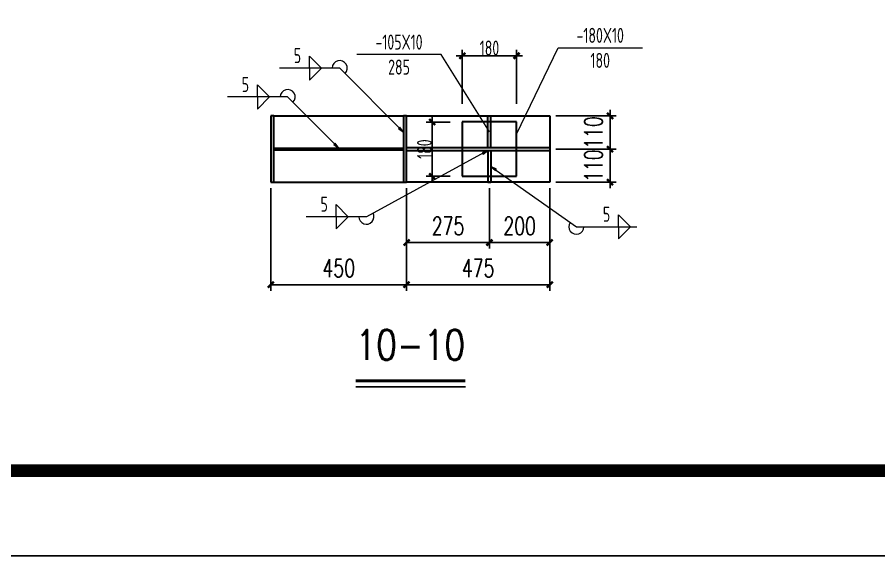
# Model space of a CAD drawing. Extents: x -33967 to 1773478, y -1022458 to -784650.
# Drawn here: x 1690960 to 1705251, y -1022458 to -1013521 of the extents above; entities that cross this region are included whole.
import ezdxf
from ezdxf.enums import TextEntityAlignment as Align

# ---------------------------------------------------------------- set-up
doc = ezdxf.new("R2010")
doc.units = 0
doc.header["$LTSCALE"] = 1000
doc.header["$MEASUREMENT"] = 0
doc.linetypes.add('线型4', pattern=[250, 150, -100])
for name, color, linetype, lineweight in [('1002', 2, 'Continuous', 35), ('尺寸标注', 9, 'Continuous', 18), ('焊缝标注', 9, 'Continuous', 18), ('钢板标注', 9, 'Continuous', 18)]:
    doc.layers.add(name, color=color, linetype=linetype, lineweight=lineweight)
for name, color, linetype in [('ADIM', 3, 'Continuous'), ('GL', 150, 'Continuous'), ('PUB_TEXT', 7, 'Continuous'), ('PUB_TITLE', 4, 'Continuous')]:
    doc.layers.add(name, color=color, linetype=linetype)
doc.styles.add('_TCH_DIM_T3', font='SIMPLEX', dxfattribs={"width": 0.705882, "bigfont": 'GBCBIG'})
doc.styles.add('FromPkpm', font='Pkpmeng', dxfattribs={"width": 0.7, "bigfont": 'Pkpmchn'})
doc.styles.add('PkpmHz', font='Pkpmeng', dxfattribs={"width": 0.7, "bigfont": 'hztxt'})
doc.styles.add('SIM-TSSC', font='simplex.shx', dxfattribs={"width": 0.8, "bigfont": 'tssdchn.shx'})
doc.dimstyles.new('Pkpm_1.00', dxfattribs={"dimtxt": 2.5, "dimasz": 100, "dimexe": 250, "dimexo": 0.0625, "dimgap": 2, "dimtad": 1, "dimdec": 0, "dimrnd": 5, "dimzin": 0, "dimdsep": 46, "dimtxsty": 'PkpmHz', "dimblk1": 'ARCHTICK', "dimblk2": 'ARCHTICK', "dimsah": 1, "dimcen": 0.09, "dimadec": 0, "dimazin": 0, "dimtfac": 1, "dimtdec": 0, "dimtmove": 2, "dimatfit": 1, "dimfxl": 1, "dimtolj": 1, "dimtzin": 0, "dimarcsym": 0})
doc.dimstyles.new('TCH_100_5', dxfattribs={"dimtxt": 297.5, "dimasz": 100, "dimexe": 100, "dimexo": 100, "dimgap": 126.25, "dimtad": 1, "dimdec": 0, "dimlfac": 0.2, "dimzin": 0, "dimdsep": 46, "dimtxsty": '_TCH_DIM_T3', "dimblk": 'ARCHTICK', "dimcen": 0.09, "dimclrd": 126, "dimclre": 126, "dimclrt": 7, "dimazin": 2, "dimtfac": 1, "dimtdec": 0, "dimtix": 1, "dimtmove": 2, "dimatfit": 3, "dimfxl": 1, "dimtolj": 1, "dimtzin": 0, "dimarcsym": 0})

# ---------------------------------------------------------------- blocks, each defined once
blk = doc.blocks.new('_ArchTick')
at = {"color": 0, "linetype": 'ByBlock', "const_width": 0.4}
blk.add_lwpolyline([(-0.5, -0.5), (0.5, 0.5)], dxfattribs=at)
blk = doc.blocks.new('*D518')
at = {"layer": 'Defpoints', "color": 0, "linetype": 'Continuous', "transparency": 16777216}
for p in [(1699243, -1014160), (1698343, -1015160), (1699243, -1015160)]:
    blk.add_point(p, dxfattribs=at)
at = {"layer": '尺寸标注', "color": 0, "linetype": 'Continuous', "lineweight": -2, "transparency": 16777216}
for p, q in [((1698343, -1014960), (1698343, -1014060)), ((1699243, -1014960), (1699243, -1014060)), ((1698243, -1014160), (1699343, -1014160))]:
    blk.add_line(p, q, dxfattribs=at)
at = {"layer": '尺寸标注', "color": 0, "linetype": 'Continuous', "lineweight": -2, "transparency": 16777216, "xscale": 100, "yscale": 100, "zscale": 100, "rotation": 180}
blk.add_blockref('_ArchTick', (1698343, -1014160), dxfattribs=at)
at = {"layer": '尺寸标注', "color": 0, "linetype": 'Continuous', "lineweight": -2, "transparency": 16777216, "xscale": 100, "yscale": 100, "zscale": 100}
blk.add_blockref('_ArchTick', (1699243, -1014160), dxfattribs=at)
at = {"layer": '尺寸标注', "color": 0, "linetype": 'Continuous', "lineweight": 18, "transparency": 16777216, "insert": (1698793, -1014033), "char_height": 250, "attachment_point": 5, "style": 'PkpmHz'}
blk.add_mtext('\\A1;180', dxfattribs=at)
blk = doc.blocks.new('*D519')
at = {"layer": 'Defpoints', "color": 0, "transparency": 16777216}
for p in [(1697418, -1016260), (1698793, -1016260), (1698793, -1017260)]:
    blk.add_point(p, dxfattribs=at)
at = {"layer": 'GL', "color": 126, "lineweight": -2, "transparency": 16777216}
for p, q in [((1697418, -1016360), (1697418, -1017360)), ((1698793, -1016360), (1698793, -1017360)), ((1697418, -1017260), (1698793, -1017260))]:
    blk.add_line(p, q, dxfattribs=at)
at = {"layer": 'GL', "color": 126, "lineweight": -2, "transparency": 16777216, "xscale": 100, "yscale": 100, "zscale": 100, "rotation": 180}
blk.add_blockref('_ArchTick', (1697418, -1017260), dxfattribs=at)
at = {"layer": 'GL', "color": 126, "lineweight": -2, "transparency": 16777216, "xscale": 100, "yscale": 100, "zscale": 100}
blk.add_blockref('_ArchTick', (1698793, -1017260), dxfattribs=at)
at = {"layer": 'GL', "color": 7, "transparency": 16777216, "insert": (1698106, -1016985), "char_height": 297.5, "attachment_point": 5, "style": '_TCH_DIM_T3'}
blk.add_mtext('\\A1;275', dxfattribs=at)
blk = doc.blocks.new('*D520')
at = {"layer": 'Defpoints', "color": 0, "transparency": 16777216}
for p in [(1698793, -1016260), (1699793, -1016260), (1699793, -1017260)]:
    blk.add_point(p, dxfattribs=at)
at = {"layer": 'GL', "color": 126, "lineweight": -2, "transparency": 16777216}
for p, q in [((1698793, -1016360), (1698793, -1017360)), ((1699793, -1016360), (1699793, -1017360)), ((1698793, -1017260), (1699793, -1017260))]:
    blk.add_line(p, q, dxfattribs=at)
at = {"layer": 'GL', "color": 126, "lineweight": -2, "transparency": 16777216, "xscale": 100, "yscale": 100, "zscale": 100, "rotation": 180}
blk.add_blockref('_ArchTick', (1698793, -1017260), dxfattribs=at)
at = {"layer": 'GL', "color": 126, "lineweight": -2, "transparency": 16777216, "xscale": 100, "yscale": 100, "zscale": 100}
blk.add_blockref('_ArchTick', (1699793, -1017260), dxfattribs=at)
at = {"layer": 'GL', "color": 7, "transparency": 16777216, "insert": (1699293, -1016985), "char_height": 297.5, "attachment_point": 5, "style": '_TCH_DIM_T3'}
blk.add_mtext('\\A1;200', dxfattribs=at)
blk = doc.blocks.new('*D521')
at = {"layer": 'Defpoints', "color": 0, "transparency": 16777216}
for p in [(1695168, -1016260), (1697418, -1016260), (1697418, -1017960)]:
    blk.add_point(p, dxfattribs=at)
at = {"layer": 'GL', "color": 126, "lineweight": -2, "transparency": 16777216}
for p, q in [((1695168, -1016360), (1695168, -1018060)), ((1697418, -1016360), (1697418, -1018060)), ((1695168, -1017960), (1697418, -1017960))]:
    blk.add_line(p, q, dxfattribs=at)
at = {"layer": 'GL', "color": 126, "lineweight": -2, "transparency": 16777216, "xscale": 100, "yscale": 100, "zscale": 100, "rotation": 180}
blk.add_blockref('_ArchTick', (1695168, -1017960), dxfattribs=at)
at = {"layer": 'GL', "color": 126, "lineweight": -2, "transparency": 16777216, "xscale": 100, "yscale": 100, "zscale": 100}
blk.add_blockref('_ArchTick', (1697418, -1017960), dxfattribs=at)
at = {"layer": 'GL', "color": 7, "transparency": 16777216, "insert": (1696293, -1017685), "char_height": 297.5, "attachment_point": 5, "style": '_TCH_DIM_T3'}
blk.add_mtext('\\A1;450', dxfattribs=at)
blk = doc.blocks.new('*D522')
at = {"layer": 'Defpoints', "color": 0, "transparency": 16777216}
for p in [(1697418, -1016260), (1699793, -1016260), (1699793, -1017960)]:
    blk.add_point(p, dxfattribs=at)
at = {"layer": 'GL', "color": 126, "lineweight": -2, "transparency": 16777216}
for p, q in [((1697418, -1016360), (1697418, -1018060)), ((1699793, -1016360), (1699793, -1018060)), ((1697418, -1017960), (1699793, -1017960))]:
    blk.add_line(p, q, dxfattribs=at)
at = {"layer": 'GL', "color": 126, "lineweight": -2, "transparency": 16777216, "xscale": 100, "yscale": 100, "zscale": 100, "rotation": 180}
blk.add_blockref('_ArchTick', (1697418, -1017960), dxfattribs=at)
at = {"layer": 'GL', "color": 126, "lineweight": -2, "transparency": 16777216, "xscale": 100, "yscale": 100, "zscale": 100}
blk.add_blockref('_ArchTick', (1699793, -1017960), dxfattribs=at)
at = {"layer": 'GL', "color": 7, "transparency": 16777216, "insert": (1698606, -1017685), "char_height": 297.5, "attachment_point": 5, "style": '_TCH_DIM_T3'}
blk.add_mtext('\\A1;475', dxfattribs=at)
blk = doc.blocks.new('*D523')
at = {"layer": 'Defpoints', "color": 0, "linetype": 'Continuous', "transparency": 16777216}
for p in [(1697843, -1015260), (1698343, -1015260), (1698343, -1016160)]:
    blk.add_point(p, dxfattribs=at)
at = {"layer": '尺寸标注', "color": 0, "linetype": 'Continuous', "lineweight": -2, "transparency": 16777216}
for p, q in [((1697843, -1016260), (1697843, -1015160)), ((1698143, -1015260), (1697743, -1015260)), ((1698143, -1016160), (1697743, -1016160))]:
    blk.add_line(p, q, dxfattribs=at)
at = {"layer": '尺寸标注', "color": 0, "linetype": 'Continuous', "lineweight": -2, "transparency": 16777216, "xscale": 100, "yscale": 100, "zscale": 100}
for p, rotation in [((1697843, -1015260), 90), ((1697843, -1016160), 270)]:
    blk.add_blockref('_ArchTick', p, dxfattribs=dict(at, rotation=rotation))
at = {"layer": '尺寸标注', "color": 0, "linetype": 'Continuous', "lineweight": 18, "transparency": 16777216, "insert": (1697716, -1015710), "char_height": 250, "attachment_point": 5, "rotation": 90, "style": 'PkpmHz'}
blk.add_mtext('\\A1;180', dxfattribs=at)
blk = doc.blocks.new('*D524')
at = {"layer": 'Defpoints', "color": 0, "transparency": 16777216}
for p in [(1699793, -1015710), (1700793, -1015710), (1699793, -1016260)]:
    blk.add_point(p, dxfattribs=at)
at = {"layer": 'GL', "color": 126, "lineweight": -2, "transparency": 16777216}
for p, q in [((1700793, -1015710), (1700793, -1015610)), ((1699893, -1015710), (1700893, -1015710)), ((1700793, -1016260), (1700793, -1015710)), ((1699893, -1016260), (1700893, -1016260)), ((1700793, -1016260), (1700793, -1016360))]:
    blk.add_line(p, q, dxfattribs=at)
at = {"layer": 'GL', "color": 126, "lineweight": -2, "transparency": 16777216, "xscale": 100, "yscale": 100, "zscale": 100}
for p, rotation in [((1700793, -1015710), 270), ((1700793, -1016260), 90)]:
    blk.add_blockref('_ArchTick', p, dxfattribs=dict(at, rotation=rotation))
at = {"layer": 'GL', "color": 7, "transparency": 16777216, "insert": (1700518, -1015985), "char_height": 297.5, "attachment_point": 5, "rotation": 90, "style": '_TCH_DIM_T3'}
blk.add_mtext('\\A1;110', dxfattribs=at)
blk = doc.blocks.new('*D525')
at = {"layer": 'Defpoints', "color": 0, "transparency": 16777216}
for p in [(1699793, -1015160), (1700793, -1015160), (1699793, -1015710)]:
    blk.add_point(p, dxfattribs=at)
at = {"layer": 'GL', "color": 126, "lineweight": -2, "transparency": 16777216}
for p, q in [((1700793, -1015160), (1700793, -1015060)), ((1699893, -1015160), (1700893, -1015160)), ((1700793, -1015710), (1700793, -1015160)), ((1699893, -1015710), (1700893, -1015710)), ((1700793, -1015710), (1700793, -1015810))]:
    blk.add_line(p, q, dxfattribs=at)
at = {"layer": 'GL', "color": 126, "lineweight": -2, "transparency": 16777216, "xscale": 100, "yscale": 100, "zscale": 100}
for p, rotation in [((1700793, -1015160), 270), ((1700793, -1015710), 90)]:
    blk.add_blockref('_ArchTick', p, dxfattribs=dict(at, rotation=rotation))
at = {"layer": 'GL', "color": 7, "transparency": 16777216, "insert": (1700518, -1015435), "char_height": 297.5, "attachment_point": 5, "rotation": 90, "style": '_TCH_DIM_T3'}
blk.add_mtext('\\A1;110', dxfattribs=at)

msp = doc.modelspace()

# ---------------------------------------------------------------- hatches: boundary and pattern name
at = {"layer": '焊缝标注', "transparency": 33554687}
for points in [[(1697368, -1015427), (1697308, -1015345.7), (1697286.8, -1015366.8)], [(1696293, -1015694.5), (1696233, -1015613.2), (1696211.8, -1015634.3)], [(1698768, -1015734.5), (1698673, -1015769.2), (1698687.3, -1015795.5)], [(1698818, -1015997), (1698891, -1016067), (1698908.3, -1016042.5)]]:
    msp.add_hatch(color=256, dxfattribs=at).paths.add_polyline_path(points)

# ---------------------------------------------------------------- linework, layer by layer
at = {"layer": '1002', "lineweight": 35}
for p, q in [((1695218, -1015159.5), (1697368, -1015159.5)), ((1697418, -1015159.5), (1699793, -1015159.5)), ((1697418, -1016259.5), (1697418, -1015159.5)), ((1699793, -1015159.5), (1699793, -1016259.5)), ((1699243, -1015259.5), (1698343, -1015259.5)), ((1698343, -1015259.5), (1698343, -1016159.5)), ((1699243, -1016159.5), (1699243, -1015259.5)), ((1695218, -1015693.5), (1695219, -1015694.5)), ((1695218, -1015725.5), (1695219, -1015724.5)), ((1697368, -1015693.5), (1697367, -1015694.5)), ((1697368, -1015725.5), (1697367, -1015724.5)), ((1698343, -1016159.5), (1699243, -1016159.5)), ((1695218, -1016259.5), (1697368, -1016259.5)), ((1699793, -1016259.5), (1697418, -1016259.5))]:
    msp.add_line(p, q, dxfattribs=at)
at = {"layer": 'ADIM', "const_width": 50}
msp.add_lwpolyline([(1696574.8, -1019554.3), (1698393.4, -1019554.3)], dxfattribs=at)
at = {"layer": 'ADIM'}
msp.add_lwpolyline([(1696574.8, -1019654.3), (1698393.4, -1019654.3)], dxfattribs=at)
at = {"layer": 'PUB_TITLE'}
msp.add_lwpolyline([(1654677.7, -1022458.4), (1773477.7, -1022458.4), (1773477.7, -938458.4), (1654677.7, -938458.4)], close=True, dxfattribs=at)
at = {"layer": 'PUB_TITLE', "const_width": 212.1}
msp.add_lwpolyline([(1657498, -1021044.2), (1657498, -939872.6), (1771477.7, -939872.6), (1771477.7, -1021044.2)], close=True, dxfattribs=at)
at = {"layer": '尺寸标注', "color": 3, "lineweight": 35}
for p, q in [((1695218, -1015159.5), (1695168, -1015159.5)), ((1695168, -1015159.5), (1695168, -1016259.5)), ((1695218, -1016259.5), (1695218, -1015159.5)), ((1697418, -1015159.5), (1697368, -1015159.5)), ((1697368, -1015159.5), (1697368, -1016259.5)), ((1697418, -1016259.5), (1697418, -1015159.5)), ((1695218, -1015694.5), (1697368, -1015694.5)), ((1695218, -1015724.5), (1697368, -1015724.5)), ((1695168, -1016259.5), (1695218, -1016259.5)), ((1697368, -1016259.5), (1697418, -1016259.5))]:
    msp.add_line(p, q, dxfattribs=at)
at = {"layer": '焊缝标注', "lineweight": 18}
for p, q in [((1696008.6, -1014365.1), (1695808.6, -1014165.1)), ((1695808.6, -1014365.1), (1695808.6, -1014165.1)), ((1696308.6, -1014365.1), (1695308.6, -1014365.1)), ((1696008.6, -1014365.1), (1695808.6, -1014565.1)), ((1695808.6, -1014365.1), (1695808.6, -1014565.1)), ((1697368, -1015427), (1696308.6, -1014365.1)), ((1695145.5, -1014845), (1694945.5, -1014645)), ((1694945.5, -1014845), (1694945.5, -1014645)), ((1695445.5, -1014845), (1694445.5, -1014845)), ((1695145.5, -1014845), (1694945.5, -1015045)), ((1694945.5, -1014845), (1694945.5, -1015045)), ((1696293, -1015694.5), (1695445.5, -1014845)), ((1698768, -1015734.5), (1696751.8, -1016831.5)), ((1698818, -1015997), (1700235, -1016998.3)), ((1696451.8, -1016831.5), (1696251.8, -1016631.5)), ((1696251.8, -1016831.5), (1696251.8, -1016631.5)), ((1696751.8, -1016831.5), (1695751.8, -1016831.5)), ((1696451.8, -1016831.5), (1696251.8, -1017031.5)), ((1696251.8, -1016831.5), (1696251.8, -1017031.5)), ((1700935, -1016798.3), (1701135, -1016998.3)), ((1700935, -1016998.3), (1700935, -1016798.3)), ((1700235, -1016998.3), (1701235, -1016998.3)), ((1700935, -1017198.3), (1701135, -1016998.3)), ((1700935, -1016998.3), (1700935, -1017198.3))]:
    msp.add_line(p, q, dxfattribs=at)
at = {"layer": '焊缝标注', "color": 2, "linetype": '线型4', "lineweight": 35}
for p, q in [((1698768, -1015684.5), (1698768, -1015159.5)), ((1698768, -1015159.5), (1698818, -1015159.5)), ((1698818, -1015684.5), (1698818, -1015159.5)), ((1697418, -1015684.5), (1699793, -1015684.5)), ((1697418, -1015734.5), (1699793, -1015734.5)), ((1698768, -1015734.5), (1698768, -1016259.5)), ((1698818, -1015734.5), (1698818, -1016259.5)), ((1698768, -1016259.5), (1698818, -1016259.5))]:
    msp.add_line(p, q, dxfattribs=at)
at = {"layer": '焊缝标注', "linetype": 'Continuous'}
for points in [[(1697368, -1015427), (1697308, -1015345.7), (1697286.8, -1015366.8)], [(1696293, -1015694.5), (1696233, -1015613.2), (1696211.8, -1015634.3)], [(1698768, -1015734.5), (1698673, -1015769.2), (1698687.3, -1015795.5)], [(1698818, -1015997), (1698891, -1016067), (1698908.3, -1016042.5)]]:
    msp.add_lwpolyline(points, close=True, dxfattribs=at)
at = {"layer": '焊缝标注', "lineweight": 18}
for centre, start, end in [((1696308.6, -1014365.1), 314.93155, 180), ((1695445.5, -1014845), 314.93158, 180), ((1696751.8, -1016831.5), 180, 28.54963), ((1700235, -1016998.3), 144.75584, 0)]:
    msp.add_arc(centre, 125, start, end, dxfattribs=at)
at = {"layer": '钢板标注', "lineweight": 18}
for p, q in [((1699243, -1015459.5), (1699930.2, -1014030.1)), ((1699930.2, -1014030.1), (1701330.2, -1014030.1)), ((1697992.9, -1014141.4), (1696592.9, -1014141.4)), ((1698793, -1015422), (1697992.9, -1014141.4))]:
    msp.add_line(p, q, dxfattribs=at)
at = {"layer": '钢板标注', "const_width": 0.1}
for points in [[(1698793.1, -1015422, 1), (1698793, -1015422, 1)], [(1699243.1, -1015459.5, 1), (1699243, -1015459.5, 1)]]:
    msp.add_lwpolyline(points, format="xyb", close=True, dxfattribs=at)

# ---------------------------------------------------------------- texts
at = {"layer": 'PUB_TEXT', "linetype": 'ByBlock', "transparency": 16777216, "style": 'SIM-TSSC', "width": 0.8}
msp.add_text('10-10', height=500, dxfattribs=at).set_placement((1697480.5, -1018959.5), align=Align.MIDDLE_CENTER)
at = {"layer": '焊缝标注', "lineweight": 25, "style": 'FromPkpm', "width": 0.7}
for p in [(1695608.6, -1014282.6), (1694745.5, -1014762.5), (1696051.8, -1016749), (1700735, -1016915.8)]:
    msp.add_text('5', height=250, dxfattribs=at).set_placement(p, align=Align.CENTER)
at = {"layer": '钢板标注', "lineweight": 25, "style": 'FromPkpm', "width": 0.7}
for s, p in [('-180X10', (1700630.2, -1013947.6)), ('-105X10', (1697292.9, -1014058.9))]:
    msp.add_text(s, height=250, dxfattribs=at).set_placement(p, align=Align.CENTER)
for s, p in [('285', (1697292.9, -1014223.9)), ('180', (1700630.2, -1014112.6))]:
    msp.add_text(s, height=250, dxfattribs=at).set_placement(p, align=Align.TOP_CENTER)

# ---------------------------------------------------------------- dimensions: what is measured, and where the dimension line sits
at = {"layer": 'GL'}
for base, p1, p2, picture, middle in [((1700793, -1015159.5), (1699793, -1015709.5), (1699793, -1015159.5), '*D525', (1700518, -1015434.5)), ((1700793, -1015709.5), (1699793, -1016259.5), (1699793, -1015709.5), '*D524', (1700518, -1015984.5))]:
    dim = msp.add_linear_dim(base=base, p1=p1, p2=p2, angle=90, text='110', dimstyle='TCH_100_5', dxfattribs=at)
    dim.commit()
    dim.dimension.update_dxf_attribs({"geometry": picture, "text_midpoint": middle})
for base, p1, p2, text, picture, middle in [((1697418, -1017959.5), (1695168, -1016259.5), (1697418, -1016259.5), '450', '*D521', (1696293, -1017684.5)), ((1698793, -1017259.5), (1697418, -1016259.5), (1698793, -1016259.5), '275', '*D519', (1698105.5, -1016984.5)), ((1699793, -1017959.5), (1697418, -1016259.5), (1699793, -1016259.5), '475', '*D522', (1698605.5, -1017684.5)), ((1699793, -1017259.5), (1698793, -1016259.5), (1699793, -1016259.5), '200', '*D520', (1699293, -1016984.5))]:
    dim = msp.add_linear_dim(base=base, p1=p1, p2=p2, text=text, dimstyle='TCH_100_5', dxfattribs=at)
    dim.commit()
    dim.dimension.update_dxf_attribs({"geometry": picture, "text_midpoint": middle})
at = {"layer": '尺寸标注', "linetype": 'Continuous', "lineweight": 18}
dim = msp.add_linear_dim(base=(1699243, -1014159.5), p1=(1698343, -1015159.5), p2=(1699243, -1015159.5), text='180', dimstyle='Pkpm_1.00', override={"dimtxt": 250, "dimasz": 100, "dimexe": 100, "dimexo": 200, "dimtad": 1, "dimjust": 0, "dimtih": 0, "dimtoh": 0, "dimdle": 100, "dimtix": 1, "dimtmove": 0, "dimatfit": 3}, dxfattribs=at)
dim.commit()
dim.dimension.update_dxf_attribs({"geometry": '*D518', "text_midpoint": (1698793, -1014032.5)})
dim = msp.add_linear_dim(base=(1697843, -1015259.5), p1=(1698343, -1016159.5), p2=(1698343, -1015259.5), angle=90, text='180', dimstyle='Pkpm_1.00', override={"dimtxt": 250, "dimasz": 100, "dimexe": 100, "dimexo": 200, "dimtad": 1, "dimjust": 0, "dimtih": 0, "dimtoh": 0, "dimdle": 100, "dimtix": 1, "dimtmove": 0, "dimatfit": 3}, dxfattribs=at)
dim.commit()
dim.dimension.update_dxf_attribs({"geometry": '*D523', "text_midpoint": (1697716, -1015709.5)})

doc.saveas('drawing.dxf')
